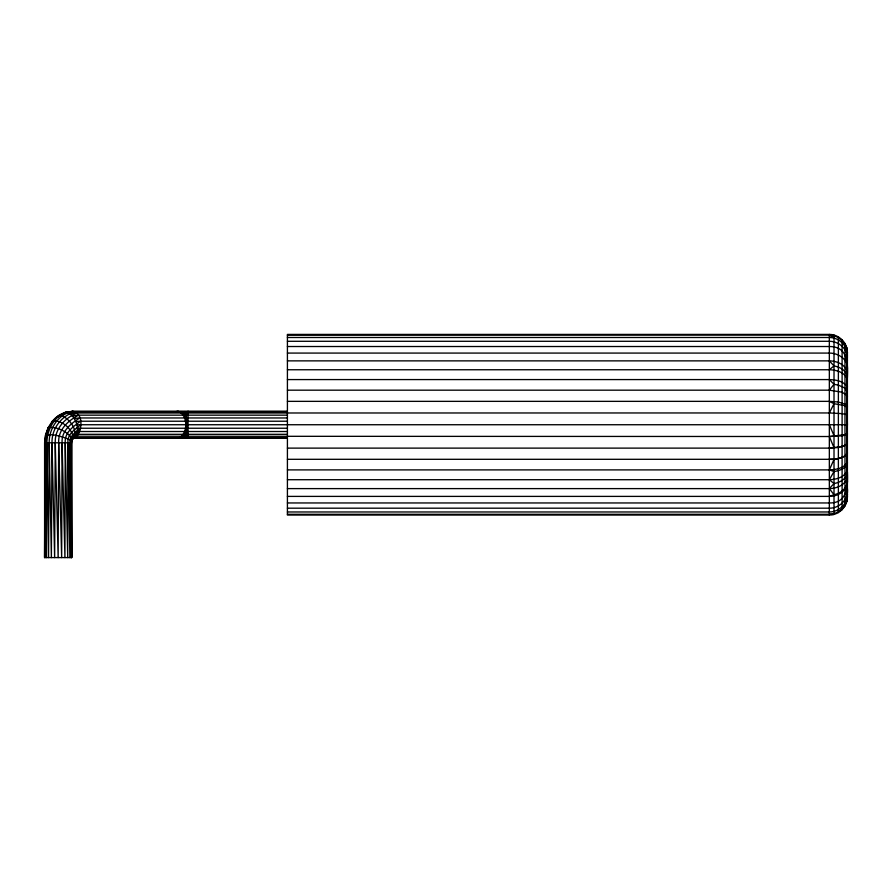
<?xml version="1.0" encoding="UTF-8"?>
<svg xmlns="http://www.w3.org/2000/svg" width="892" height="892" viewBox="0 0 892 892"><rect width="100%" height="100%" fill="white"/><g stroke="black" fill="none" stroke-linecap="round" stroke-linejoin="round"><path stroke-width="1.34" d="M51.736 422.072C61.269 408.937 84.707 405.303 80.436 428.238C75.909 432.23 69.386 435.597 69.966 442.8L69.877 557.589L67.915 442.8C67.201 433.936 74.995 429.554 80.693 424.737L847.4 424.737L846.943 432.263M287.414 428.238L80.436 428.238L79.689 431.516L75.028 434.939L72.263 438.262L71.26 442.8L71.237 557.589L69.966 442.8M48.268 427.513L45.726 434.883L44.856 442.8L44.6 557.589L71.694 557.589L71.694 442.8L72.453 439.399C68.205 431.661 56.988 426.543 48.268 427.513L45.425 435.207L44.6 442.8L44.6 557.589L45.035 442.8L45.046 480.141M287.414 421.225L80.436 421.225C73.322 426.655 64.425 432.308 65.228 442.8L64.926 557.589L62.083 442.8C61.28 430.836 70.959 423.689 79.689 417.958L287.414 417.958M67.915 442.8L67.725 557.589L65.228 442.8M45.425 439.299L45.804 435.798C50.922 432.508 64.915 437.548 71.516 440.447L71.237 557.589L70.914 493.967M46.886 442.8L46.417 557.589L45.637 442.8C45.827 432.408 50.142 421.927 58.66 415.65L66.365 412.271C76.612 414.903 82.387 433.858 71.828 439.422C80.391 432.118 68.974 417.032 60.02 415.427C51.435 421.76 47.086 432.319 46.886 442.8L48.569 557.589L49.16 442.8C48.971 428.372 58.493 413.933 73.155 411.19L287.414 411.19M287.414 415.159L78.485 415.159C68.06 420.812 57.958 429.632 58.682 442.8L58.147 557.589L55.248 442.8C54.668 428.784 64.826 418.147 76.924 413.007L829.337 412.951L842.104 413.643L846.787 414.691L847.4 415.94L846.787 415.371M62.083 442.8L61.659 557.589L58.682 442.8M45.637 442.8L45.057 557.589L44.856 442.8M68.361 412.695L75.106 411.647C61.537 415.828 51.624 428.361 52.004 442.8L51.379 557.589L49.16 442.8M55.248 442.8L54.646 557.589L52.004 442.8M846.921 451.397L846.909 436.155M287.414 469.894L829.337 469.894C835.548 469.638 842.918 468.657 846.787 463.204L847.4 452.679C844.267 459.001 835.436 458.778 829.337 459.302L287.414 459.302M846.787 463.204L847.4 462.457L846.787 471.567C843.431 477.711 835.826 479.539 829.337 479.718L287.414 479.718M846.965 412.282L847.4 406.228L846.787 405.035M846.987 488.95L846.943 480.387M287.414 502.954L829.337 502.954C847.734 503.423 847.935 485.605 847.4 472.136L846.787 471.567L847.4 472.124C846.954 478.881 839.952 482.483 834.009 483.575L829.337 488.604L287.414 488.604M287.414 508.184L829.337 508.184C839.628 508.407 848.76 499.174 847.4 488.704L846.909 497.691M846.787 495.807L847.4 494.135L846.787 501.014L847.4 496.788L847.4 352.686C847.567 342.941 839.082 334.355 829.337 334.411L287.414 334.411L287.414 515.052L829.337 515.052C839.082 515.119 847.567 506.533 847.4 496.788M846.909 462.023L846.987 455.221M287.414 369.756L829.337 369.756C835.826 369.935 843.431 371.763 846.787 377.907L847.4 377.349C847.924 363.401 848.036 346.475 829.337 346.52L287.414 346.52M847.4 494.135C847.645 503.857 838.926 512.075 829.337 511.975L287.414 511.975M846.987 494.636L847.4 492.295M847.4 424.737L846.787 386.269C842.918 380.817 835.548 379.836 829.337 379.579L287.414 379.579M846.987 443.658L847.4 441.685L846.787 442.778M847.4 462.457C846.486 468.635 839.272 470.63 834.009 471.567L829.337 469.894L834.009 459.436L838.368 458.733L844.98 456.18L847.4 452.679M46.25 434.493L47.599 430.58M844.98 505.329L846.787 500.981L847.4 496.342L846.787 501.672L846.787 347.802L847.4 353.132C846.229 344.334 838.19 337.444 829.337 337.499L287.414 337.499M287.414 438.284L73.155 438.284L76.924 436.467L79.689 431.516L287.414 431.516M72.787 438.875L75.887 436.221L829.337 436.522L844.98 434.638L847.4 433.534L846.787 444.651L838.368 447.483L829.337 448.118L287.414 448.118M829.337 412.951L834.009 403.697L844.98 405.67L847.4 407.789L846.787 404.823L838.368 401.991L829.337 401.355L287.414 401.355M847.4 443.246L844.98 445.554L842.104 446.513L829.337 448.118M834.009 471.567L829.337 479.718L834.009 483.575M846.787 479.138C843.832 485.772 836.15 488.493 829.337 488.604L834.009 494.737C840.61 493.376 847.188 488.337 847.4 481.123C847.734 490.6 837.923 496.543 829.337 496.398L287.414 496.398M47.867 428.138L52.305 421.18C61.392 419.296 72.408 428.985 73.356 437.983L72.051 440.024L72.453 439.399M846.787 358.116L847.4 357.179L846.787 350.422M287.414 514.283L829.337 514.283C835.681 514.171 841.713 510.759 844.98 505.296M287.414 390.172L829.337 390.172L834.009 384.307L838.368 385.121L844.98 388.098L847.4 392.168M62.663 414.479L64.949 412.517L73.155 411.19L67.446 412.461M846.787 377.907L847.4 377.338C846.943 370.593 839.941 367.002 834.009 365.91L829.337 360.87L287.414 360.87M829.337 369.756L834.009 365.91M839.305 511.138L842.104 509.009M75.887 436.221L78.485 434.315L287.414 434.315M183.841 411.647L185.213 411.647C188 419.898 188 429.576 185.213 437.827L183.841 437.827M60.31 415.65L56.787 417.411L63.689 413.264L65.975 413.163M76.924 436.467L71.282 438.886M829.337 337.499L834.009 335.838C841.513 337.878 847.155 344.892 847.4 352.686M829.337 496.398L834.009 494.737M179.794 411.647L182.481 411.647C187.855 418.794 187.855 430.68 182.481 437.827L179.794 437.827M846.787 434.783L842.104 435.831L829.337 436.522L834.009 447.706M70.802 441.562L71.594 441.362M176.059 411.647L178.01 411.19C188.379 414.59 188.379 434.883 178.01 438.284L176.059 437.827M73.155 438.284L74.85 437.437M70.412 413.933L76.924 413.007M64.949 412.517L71.204 411.647L287.414 411.647M72.397 415.917L78.485 415.159M74.17 418.515L79.689 417.958M75.642 421.548L80.436 421.225M287.414 335.191L834.009 335.035L834.009 514.439L829.337 514.283M76.69 424.826L80.693 424.737M287.414 341.29L829.337 341.29C838.212 341.212 846.842 348.07 847.4 357.179M287.414 353.076L829.337 353.076C837.109 353.042 845.248 357.491 847.4 365.33M72.586 437.827L287.414 437.827M44.6 442.8L71.694 442.8M829.337 459.302L834.009 459.436M77.258 428.149L80.436 428.238M829.337 390.172L842.104 392.201L846.787 395.301M829.337 360.87C836.15 360.981 843.832 363.702 846.787 370.336M77.314 431.282L79.689 431.516M829.337 335.191L834.009 335.838M76.846 434.036L78.485 434.315M829.337 401.355L834.009 403.697M840.242 339.016L842.104 340.432M829.337 379.579L834.009 384.307M846.787 386.269L847.4 387.017L846.965 380.505M829.337 424.737L834.009 435.664M846.987 365.921L847.4 368.351L846.943 360.669M847.4 353.132L846.787 348.493L847.4 355.339L846.943 351.66M846.943 364.861L847.4 368.351M846.987 356.031L847.4 360.769M846.943 388.901L847.4 396.795M71.26 442.8L71.694 557.589L71.438 442.8M844.98 343.453L844.98 506.02M842.104 339.707L842.104 509.767M838.368 336.841L838.368 512.632M829.337 334.411L829.337 515.052M188.056 411.19L188.056 438.284"/></g></svg>
